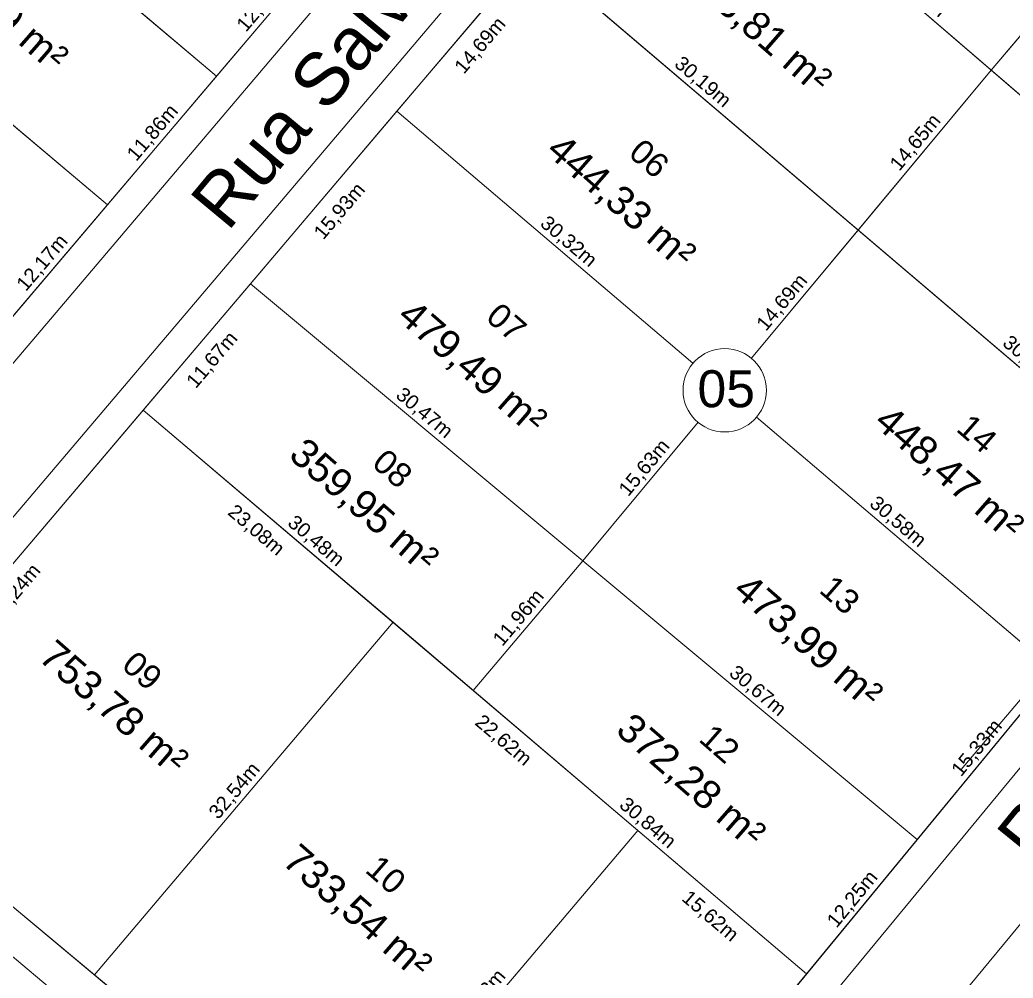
# Model space of a CAD drawing. Header units: metres. Extents: x 3808 to 8215, y 2374 to 6187.
# Drawn here: x 5616.8 to 5686.7, y 3466.4 to 3533.9 of the extents above; entities that cross this region are included whole.
import ezdxf

# ---------------------------------------------------------------- set-up
doc = ezdxf.new("R2010")
doc.units = ezdxf.units.M
for name, color, linetype in [('0 - MEIO FIO 2', 251, 'Continuous'), ('Areas Lotes', 1, 'Continuous'), ('Calçada', 8, 'Continuous'), ('COTAS', 7, 'Continuous'), ('Lote', 7, 'Continuous'), ('Nome das Ruas', 7, 'Continuous'), ('Nº Lote', 7, 'Continuous'), ('Nº. quadra', 7, 'Continuous'), ('quadras', 7, 'Continuous')]:
    doc.layers.add(name, color=color, linetype=linetype)
doc.styles.add('Arial', font='arial.ttf')
doc.dimstyles.new('Copy(2) of ISO-25', dxfattribs={"dimtxt": 1, "dimasz": 2.5, "dimexe": 1.25, "dimexo": 0.625, "dimgap": 0.2, "dimtad": 1, "dimtoh": 1, "dimlfac": 1, "dimzin": 1, "dimtxsty": 'Arial', "dimblk": 'NONE', "dimcen": 0, "dimse1": 1, "dimse2": 1, "dimsd1": 1, "dimsd2": 1, "dimclrt": 256, "dimaunit": 1, "dimadec": 3, "dimazin": 0, "dimtfac": 1, "dimtmove": 0, "dimatfit": 3, "dimldrblk": 'NONE', "dimfxl": 1, "dimtolj": 1, "dimtzin": 0, "dimarcsym": 0})

# ---------------------------------------------------------------- blocks, each defined once
blk = doc.blocks.new('*D8118')
at = {"layer": 'Defpoints', "color": 0, "linetype": 'Continuous', "transparency": 16777216}
for p in [(5605.441, 3480.472), (5622.04, 3466.624), (5622.04, 3466.624)]:
    blk.add_point(p, dxfattribs=at)
at = {"layer": 'COTAS', "linetype": 'Continuous', "lineweight": 5, "transparency": 16777216, "insert": (5614.254, 3474.163), "char_height": 1, "attachment_point": 5, "rotation": 320.162, "style": 'Arial'}
blk.add_mtext('\\A1;21,62m', dxfattribs=at)
blk = doc.blocks.new('_None')
blk = doc.blocks.new('*D8119')
at = {"layer": 'Defpoints', "color": 0, "linetype": 'Continuous', "transparency": 16777216}
for p in [(5622.04, 3466.624), (5639.41, 3452.133), (5639.41, 3452.133)]:
    blk.add_point(p, dxfattribs=at)
at = {"layer": 'COTAS', "linetype": 'Continuous', "lineweight": 5, "transparency": 16777216, "insert": (5631.238, 3459.993), "char_height": 1, "attachment_point": 5, "rotation": 320.162, "style": 'Arial'}
blk.add_mtext('\\A1;22,62m', dxfattribs=at)
blk = doc.blocks.new('*D8121')
at = {"layer": 'Defpoints', "color": 0, "linetype": 'Continuous', "transparency": 16777216}
for p in [(5672.182, 3466.694), (5672.182, 3466.694), (5652.699, 3443.012)]:
    blk.add_point(p, dxfattribs=at)
at = {"layer": 'COTAS', "linetype": 'Continuous', "lineweight": 5, "transparency": 16777216, "insert": (5661.822, 3455.362), "char_height": 1, "attachment_point": 5, "rotation": 50.55557, "style": 'Arial'}
blk.add_mtext('\\A1;30,67m', dxfattribs=at)
blk = doc.blocks.new('*D8122')
at = {"layer": 'Defpoints', "color": 0, "linetype": 'Continuous', "transparency": 16777216}
for p in [(5679.967, 3476.156), (5679.967, 3476.156), (5672.182, 3466.694)]:
    blk.add_point(p, dxfattribs=at)
at = {"layer": 'COTAS', "linetype": 'Continuous', "lineweight": 5, "transparency": 16777216, "insert": (5675.456, 3471.934), "char_height": 1, "attachment_point": 5, "rotation": 50.55557, "style": 'Arial'}
blk.add_mtext('\\A1;12,25m', dxfattribs=at)
blk = doc.blocks.new('*D8123')
at = {"layer": 'Defpoints', "color": 0, "linetype": 'Continuous', "transparency": 16777216}
for p in [(5689.706, 3487.993), (5689.706, 3487.993), (5679.967, 3476.156)]:
    blk.add_point(p, dxfattribs=at)
at = {"layer": 'COTAS', "linetype": 'Continuous', "lineweight": 5, "transparency": 16777216, "insert": (5684.218, 3482.584), "char_height": 1, "attachment_point": 5, "rotation": 50.55557, "style": 'Arial'}
blk.add_mtext('\\A1;15,33m', dxfattribs=at)
blk = doc.blocks.new('*D8127')
at = {"layer": 'Defpoints', "color": 0, "linetype": 'Continuous', "transparency": 16777216}
for p in [(5625.469, 3506.416), (5627.198, 3504.949), (5605.258, 3482.595)]:
    blk.add_point(p, dxfattribs=at)
at = {"layer": 'COTAS', "linetype": 'Continuous', "lineweight": 5, "transparency": 16777216, "insert": (5616.482, 3493.556), "char_height": 1, "attachment_point": 5, "rotation": 49.68778, "style": 'Arial'}
blk.add_mtext('\\A1;31,24m', dxfattribs=at)
blk = doc.blocks.new('*D8128')
at = {"layer": 'Defpoints', "color": 0, "linetype": 'Continuous', "transparency": 16777216}
for p in [(5633.016, 3515.312), (5634.746, 3513.845), (5625.469, 3506.416)]:
    blk.add_point(p, dxfattribs=at)
at = {"layer": 'COTAS', "linetype": 'Continuous', "lineweight": 5, "transparency": 16777216, "insert": (5630.361, 3509.915), "char_height": 1, "attachment_point": 5, "rotation": 49.68778, "style": 'Arial'}
blk.add_mtext('\\A1;11,67m', dxfattribs=at)
blk = doc.blocks.new('*D8129')
at = {"layer": 'Defpoints', "color": 0, "linetype": 'Continuous', "transparency": 16777216}
for p in [(5643.319, 3527.456), (5645.1, 3525.945), (5633.016, 3515.312)]:
    blk.add_point(p, dxfattribs=at)
at = {"layer": 'COTAS', "linetype": 'Continuous', "lineweight": 5, "transparency": 16777216, "insert": (5639.338, 3520.391), "char_height": 1, "attachment_point": 5, "rotation": 49.68778, "style": 'Arial'}
blk.add_mtext('\\A1;15,93m', dxfattribs=at)
blk = doc.blocks.new('*D8130')
at = {"layer": 'Defpoints', "color": 0, "linetype": 'Continuous', "transparency": 16777216}
for p in [(5652.821, 3538.655), (5654.602, 3537.144), (5643.319, 3527.456)]:
    blk.add_point(p, dxfattribs=at)
at = {"layer": 'COTAS', "linetype": 'Continuous', "lineweight": 5, "transparency": 16777216, "insert": (5649.24, 3532.063), "char_height": 1, "attachment_point": 5, "rotation": 49.68778, "style": 'Arial'}
blk.add_mtext('\\A1;14,69m', dxfattribs=at)
blk = doc.blocks.new('*D8137')
at = {"layer": 'Defpoints', "color": 0, "linetype": 'Continuous', "transparency": 16777216}
for p in [(5643.054, 3491.463), (5643.054, 3491.463), (5622.04, 3466.624)]:
    blk.add_point(p, dxfattribs=at)
at = {"layer": 'COTAS', "linetype": 'Continuous', "lineweight": 5, "transparency": 16777216, "insert": (5631.936, 3479.561), "char_height": 1, "attachment_point": 5, "rotation": 49.76916, "style": 'Arial'}
blk.add_mtext('\\A1;32,54m', dxfattribs=at)
blk = doc.blocks.new('*D8138')
at = {"layer": 'Defpoints', "color": 0, "linetype": 'Continuous', "transparency": 16777216}
for p in [(5660.286, 3476.81), (5660.286, 3476.81), (5639.41, 3452.133)]:
    blk.add_point(p, dxfattribs=at)
at = {"layer": 'COTAS', "linetype": 'Continuous', "lineweight": 5, "transparency": 16777216, "insert": (5649.236, 3464.989), "char_height": 1, "attachment_point": 5, "rotation": 49.76916, "style": 'Arial'}
blk.add_mtext('\\A1;32,32m', dxfattribs=at)
blk = doc.blocks.new('*D8139')
at = {"layer": 'Defpoints', "color": 0, "linetype": 'Continuous', "transparency": 16777216}
for p in [(5625.469, 3506.416), (5643.054, 3491.463), (5641.661, 3489.825)]:
    blk.add_point(p, dxfattribs=at)
at = {"layer": 'COTAS', "linetype": 'Continuous', "lineweight": 5, "transparency": 16777216, "insert": (5633.387, 3497.911), "char_height": 1, "attachment_point": 5, "rotation": 319.6245, "style": 'Arial'}
blk.add_mtext('\\A1;23,08m', dxfattribs=at)
blk = doc.blocks.new('*D8140')
at = {"layer": 'Defpoints', "color": 0, "linetype": 'Continuous', "transparency": 16777216}
for p in [(5643.054, 3491.463), (5660.286, 3476.81), (5658.893, 3475.172)]:
    blk.add_point(p, dxfattribs=at)
at = {"layer": 'COTAS', "linetype": 'Continuous', "lineweight": 5, "transparency": 16777216, "insert": (5650.796, 3483.108), "char_height": 1, "attachment_point": 5, "rotation": 319.6245, "style": 'Arial'}
blk.add_mtext('\\A1;22,62m', dxfattribs=at)
blk = doc.blocks.new('*D8141')
at = {"layer": 'Defpoints', "color": 0, "linetype": 'Continuous', "transparency": 16777216}
for p in [(5660.286, 3476.81), (5672.182, 3466.694), (5670.789, 3465.056)]:
    blk.add_point(p, dxfattribs=at)
at = {"layer": 'COTAS', "linetype": 'Continuous', "lineweight": 5, "transparency": 16777216, "insert": (5665.36, 3470.724), "char_height": 1, "attachment_point": 5, "rotation": 319.6245, "style": 'Arial'}
blk.add_mtext('\\A1;15,62m', dxfattribs=at)
blk = doc.blocks.new('*D8142')
at = {"layer": 'Defpoints', "color": 0, "linetype": 'Continuous', "transparency": 16777216}
for p in [(5625.469, 3506.416), (5648.69, 3486.67), (5648.69, 3486.67)]:
    blk.add_point(p, dxfattribs=at)
at = {"layer": 'COTAS', "linetype": 'Continuous', "lineweight": 5, "transparency": 16777216, "insert": (5637.598, 3497.153), "char_height": 1, "attachment_point": 5, "rotation": 319.6245, "style": 'Arial'}
blk.add_mtext('\\A1;30,48m', dxfattribs=at)
blk = doc.blocks.new('*D8143')
at = {"layer": 'Defpoints', "color": 0, "linetype": 'Continuous', "transparency": 16777216}
for p in [(5648.69, 3486.67), (5672.182, 3466.694), (5672.182, 3466.694)]:
    blk.add_point(p, dxfattribs=at)
at = {"layer": 'COTAS', "linetype": 'Continuous', "lineweight": 5, "transparency": 16777216, "insert": (5660.955, 3477.292), "char_height": 1, "attachment_point": 5, "rotation": 319.6245, "style": 'Arial'}
blk.add_mtext('\\A1;30,84m', dxfattribs=at)
blk = doc.blocks.new('*D8144')
at = {"layer": 'Defpoints', "color": 0, "linetype": 'Continuous', "transparency": 16777216}
for p in [(5656.413, 3495.8), (5656.413, 3495.8), (5648.69, 3486.67)]:
    blk.add_point(p, dxfattribs=at)
at = {"layer": 'COTAS', "linetype": 'Continuous', "lineweight": 5, "transparency": 16777216, "insert": (5651.94, 3491.752), "char_height": 1, "attachment_point": 5, "rotation": 49.76916, "style": 'Arial'}
blk.add_mtext('\\A1;11,96m', dxfattribs=at)
blk = doc.blocks.new('*D8146')
at = {"layer": 'Defpoints', "color": 0, "linetype": 'Continuous', "transparency": 16777216}
for p in [(5673.819, 3540.137), (5685.188, 3530.352), (5685.188, 3530.352)]:
    blk.add_point(p, dxfattribs=at)
at = {"layer": 'COTAS', "linetype": 'Continuous', "lineweight": 5, "transparency": 16777216, "insert": (5680.026, 3535.851), "char_height": 1, "attachment_point": 5, "rotation": 319.28178, "style": 'Arial'}
blk.add_mtext('\\A1;15,00m', dxfattribs=at)
blk = doc.blocks.new('*D8147')
at = {"layer": 'Defpoints', "color": 0, "linetype": 'Continuous', "transparency": 16777216}
for p in [(5685.188, 3530.352), (5696.81, 3520.349), (5696.81, 3520.349)]:
    blk.add_point(p, dxfattribs=at)
at = {"layer": 'COTAS', "linetype": 'Continuous', "lineweight": 5, "transparency": 16777216, "insert": (5691.522, 3525.957), "char_height": 1, "attachment_point": 5, "rotation": 319.28178, "style": 'Arial'}
blk.add_mtext('\\A1;15,33m', dxfattribs=at)
blk = doc.blocks.new('*D8150')
at = {"layer": 'Defpoints', "color": 0, "linetype": 'Continuous', "transparency": 16777216}
for p in [(5704.922, 3553.677), (5704.922, 3553.677), (5685.188, 3530.352)]:
    blk.add_point(p, dxfattribs=at)
at = {"layer": 'COTAS', "linetype": 'Continuous', "lineweight": 5, "transparency": 16777216, "insert": (5694.443, 3542.532), "char_height": 1, "attachment_point": 5, "rotation": 49.76916, "style": 'Arial'}
blk.add_mtext('\\A1;30,55m', dxfattribs=at)
blk = doc.blocks.new('*D8158')
at = {"layer": 'Defpoints', "color": 0, "linetype": 'Continuous', "transparency": 16777216}
for p in [(5622.944, 3520.88), (5622.944, 3520.88), (5615.071, 3511.603)]:
    blk.add_point(p, dxfattribs=at)
at = {"layer": 'COTAS', "linetype": 'Continuous', "lineweight": 5, "transparency": 16777216, "insert": (5618.397, 3516.76), "char_height": 1, "attachment_point": 5, "rotation": 49.6827, "style": 'Arial'}
blk.add_mtext('\\A1;12,17m', dxfattribs=at)
blk = doc.blocks.new('*D8159')
at = {"layer": 'Defpoints', "color": 0, "linetype": 'Continuous', "transparency": 16777216}
for p in [(5630.617, 3529.923), (5630.617, 3529.923), (5622.944, 3520.88)]:
    blk.add_point(p, dxfattribs=at)
at = {"layer": 'COTAS', "linetype": 'Continuous', "lineweight": 5, "transparency": 16777216, "insert": (5626.17, 3525.92), "char_height": 1, "attachment_point": 5, "rotation": 49.6827, "style": 'Arial'}
blk.add_mtext('\\A1;11,86m', dxfattribs=at)
blk = doc.blocks.new('*D8160')
at = {"layer": 'Defpoints', "color": 0, "linetype": 'Continuous', "transparency": 16777216}
for p in [(5638.394, 3539.088), (5638.394, 3539.088), (5630.617, 3529.923)]:
    blk.add_point(p, dxfattribs=at)
at = {"layer": 'COTAS', "linetype": 'Continuous', "lineweight": 5, "transparency": 16777216, "insert": (5633.895, 3535.024), "char_height": 1, "attachment_point": 5, "rotation": 49.6827, "style": 'Arial'}
blk.add_mtext('\\A1;12,02m', dxfattribs=at)
blk = doc.blocks.new('*D8188')
at = {"layer": 'Defpoints', "color": 0, "linetype": 'Continuous', "transparency": 16777216}
for p in [(5599.323, 3540.783), (5622.944, 3520.88), (5622.944, 3520.88)]:
    blk.add_point(p, dxfattribs=at)
at = {"layer": 'COTAS', "linetype": 'Continuous', "lineweight": 5, "transparency": 16777216, "insert": (5611.649, 3531.444), "char_height": 1, "attachment_point": 5, "rotation": 319.88359, "style": 'Arial'}
blk.add_mtext('\\A1;30,89m', dxfattribs=at)
blk = doc.blocks.new('*D8190')
at = {"layer": 'Defpoints', "color": 0, "linetype": 'Continuous', "transparency": 16777216}
for p in [(5606.98, 3549.925), (5630.617, 3529.923), (5630.617, 3529.923)]:
    blk.add_point(p, dxfattribs=at)
at = {"layer": 'COTAS', "linetype": 'Continuous', "lineweight": 5, "transparency": 16777216, "insert": (5619.316, 3540.536), "char_height": 1, "attachment_point": 5, "rotation": 319.76196, "style": 'Arial'}
blk.add_mtext('\\A1;30,96m', dxfattribs=at)
blk = doc.blocks.new('*D3218')
at = {"layer": 'Defpoints', "color": 0, "linetype": 'Continuous', "transparency": 16777216}
for p in [(5656.413, 3495.8), (5656.413, 3495.8), (5679.967, 3476.156)]:
    blk.add_point(p, dxfattribs=at)
at = {"layer": 'COTAS', "linetype": 'Continuous', "lineweight": 5, "transparency": 16777216, "insert": (5668.703, 3486.593), "char_height": 1, "attachment_point": 5, "rotation": 320.17296, "style": 'Arial'}
blk.add_mtext('\\A1;30,67m', dxfattribs=at)
blk = doc.blocks.new('*D3219')
at = {"layer": 'Defpoints', "color": 0, "linetype": 'Continuous', "transparency": 16777216}
for p in [(5633.016, 3515.312), (5633.016, 3515.312), (5656.413, 3495.8)]:
    blk.add_point(p, dxfattribs=at)
at = {"layer": 'COTAS', "linetype": 'Continuous', "lineweight": 5, "transparency": 16777216, "insert": (5645.228, 3506.171), "char_height": 1, "attachment_point": 5, "rotation": 320.17296, "style": 'Arial'}
blk.add_mtext('\\A1;30,47m', dxfattribs=at)
blk = doc.blocks.new('*D3220')
at = {"layer": 'Defpoints', "color": 0, "linetype": 'Continuous', "transparency": 16777216}
for p in [(5643.319, 3527.456), (5666.414, 3507.808), (5666.414, 3507.808)]:
    blk.add_point(p, dxfattribs=at)
at = {"layer": 'COTAS', "linetype": 'Continuous', "lineweight": 5, "transparency": 16777216, "insert": (5655.386, 3518.242), "char_height": 1, "attachment_point": 5, "rotation": 319.61133, "style": 'Arial'}
blk.add_mtext('\\A1;30,32m', dxfattribs=at)
blk = doc.blocks.new('*D3221')
at = {"layer": 'Defpoints', "color": 0, "linetype": 'Continuous', "transparency": 16777216}
for p in [(5666.414, 3507.808), (5689.706, 3487.993), (5689.706, 3487.993)]:
    blk.add_point(p, dxfattribs=at)
at = {"layer": 'COTAS', "linetype": 'Continuous', "lineweight": 5, "transparency": 16777216, "insert": (5678.579, 3498.511), "char_height": 1, "attachment_point": 5, "rotation": 319.61133, "style": 'Arial'}
blk.add_mtext('\\A1;30,58m', dxfattribs=at)
blk = doc.blocks.new('*D3222')
at = {"layer": 'Defpoints', "color": 0, "linetype": 'Continuous', "transparency": 16777216}
for p in [(5675.813, 3519.095), (5666.414, 3507.808), (5666.414, 3507.808)]:
    blk.add_point(p, dxfattribs=at)
at = {"layer": 'COTAS', "linetype": 'Continuous', "lineweight": 5, "transparency": 16777216, "insert": (5670.498, 3513.964), "char_height": 1, "attachment_point": 5, "rotation": 50.21208, "style": 'Arial'}
blk.add_mtext('\\A1;14,69m', dxfattribs=at)
blk = doc.blocks.new('*D3223')
at = {"layer": 'Defpoints', "color": 0, "linetype": 'Continuous', "transparency": 16777216}
for p in [(5666.414, 3507.808), (5656.413, 3495.8), (5656.413, 3495.8)]:
    blk.add_point(p, dxfattribs=at)
at = {"layer": 'COTAS', "linetype": 'Continuous', "lineweight": 5, "transparency": 16777216, "insert": (5660.798, 3502.317), "char_height": 1, "attachment_point": 5, "rotation": 50.21208, "style": 'Arial'}
blk.add_mtext('\\A1;15,63m', dxfattribs=at)
blk = doc.blocks.new('*D3224')
at = {"layer": 'Defpoints', "color": 0, "linetype": 'Continuous', "transparency": 16777216}
for p in [(5675.813, 3519.095), (5675.813, 3519.095), (5699.038, 3499.337)]:
    blk.add_point(p, dxfattribs=at)
at = {"layer": 'COTAS', "linetype": 'Continuous', "lineweight": 5, "transparency": 16777216, "insert": (5687.945, 3509.826), "char_height": 1, "attachment_point": 5, "rotation": 319.61133, "style": 'Arial'}
blk.add_mtext('\\A1;30,49m', dxfattribs=at)
blk = doc.blocks.new('*D3225')
at = {"layer": 'Defpoints', "color": 0, "linetype": 'Continuous', "transparency": 16777216}
for p in [(5652.821, 3538.655), (5652.821, 3538.655), (5675.813, 3519.095)]:
    blk.add_point(p, dxfattribs=at)
at = {"layer": 'COTAS', "linetype": 'Continuous', "lineweight": 5, "transparency": 16777216, "insert": (5664.836, 3529.485), "char_height": 1, "attachment_point": 5, "rotation": 319.61133, "style": 'Arial'}
blk.add_mtext('\\A1;30,19m', dxfattribs=at)
blk = doc.blocks.new('*D3226')
at = {"layer": 'Defpoints', "color": 0, "linetype": 'Continuous', "transparency": 16777216}
for p in [(5662.41, 3549.957), (5685.188, 3530.352), (5683.689, 3528.61)]:
    blk.add_point(p, dxfattribs=at)
at = {"layer": 'COTAS', "linetype": 'Continuous', "lineweight": 5, "transparency": 16777216, "insert": (5672.823, 3539.02), "char_height": 1, "attachment_point": 5, "rotation": 319.28178, "style": 'Arial'}
blk.add_mtext('\\A1;30,05m', dxfattribs=at)
blk = doc.blocks.new('*D3227')
at = {"layer": 'Defpoints', "color": 0, "linetype": 'Continuous', "transparency": 16777216}
for p in [(5685.188, 3530.352), (5708.235, 3510.516), (5706.629, 3508.649)]:
    blk.add_point(p, dxfattribs=at)
at = {"layer": 'COTAS', "linetype": 'Continuous', "lineweight": 5, "transparency": 16777216, "insert": (5695.628, 3519.174), "char_height": 1, "attachment_point": 5, "rotation": 319.28178, "style": 'Arial'}
blk.add_mtext('\\A1;30,41m', dxfattribs=at)
blk = doc.blocks.new('*D3228')
at = {"layer": 'Defpoints', "color": 0, "linetype": 'Continuous', "transparency": 16777216}
for p in [(5685.188, 3530.352), (5685.188, 3530.352), (5675.813, 3519.095)]:
    blk.add_point(p, dxfattribs=at)
at = {"layer": 'COTAS', "linetype": 'Continuous', "lineweight": 5, "transparency": 16777216, "insert": (5679.885, 3525.236), "char_height": 1, "attachment_point": 5, "rotation": 50.21208, "style": 'Arial'}
blk.add_mtext('\\A1;14,65m', dxfattribs=at)

msp = doc.modelspace()

# ---------------------------------------------------------------- linework, layer by layer
at = {"layer": '0 - MEIO FIO 2', "lineweight": 5}
msp.add_line((5727.739, 3533.966), (5683.075, 3481.102), dxfattribs=at)
at = {"layer": 'Calçada', "linetype": 'Continuous', "lineweight": 5}
msp.add_line((5731.745, 3524.167), (5663.239, 3441.151), dxfattribs=at)
at = {"layer": 'Calçada', "linetype": 'Continuous', "lineweight": 5, "flags": 128}
for points in [[(5596.688, 3486.736, -0.416095), (5594.564, 3486.599), (5589.796, 3490.818), (5551.522, 3522.744), (5547.087, 3526.188, -0.416011), (5546.828, 3528.3), (5552.013, 3534.892), (5619.481, 3615.311), (5625.066, 3621.962, -0.410428), (5627.164, 3622.159), (5632.844, 3617.514), (5670.808, 3584.857), (5674.914, 3581.443, -0.407932), (5675.128, 3579.355), (5671.497, 3574.792), (5599.98, 3490.507), (5596.688, 3486.736)], [(5730.18, 3535.456, -0.419384), (5730.365, 3533.324), (5726.385, 3528.67), (5657.901, 3445.68), (5652.422, 3439.397, -0.410605), (5650.32, 3439.24), (5647.145, 3441.94), (5604.985, 3477.382), (5602.055, 3479.974, -0.412334), (5601.919, 3482.084), (5605.286, 3485.94), (5676.906, 3570.347), (5680.472, 3574.828, -0.420523), (5682.604, 3575.048), (5685.907, 3572.301), (5726.258, 3538.692), (5730.18, 3535.456)]]:
    msp.add_lwpolyline(points, format="xyb", dxfattribs=at)
at = {"layer": 'Lote', "linetype": 'Continuous', "lineweight": 5}
for p, q in [((5622.944, 3520.88), (5577.064, 3559.537)), ((5685.188, 3530.352), (5704.922, 3553.677)), ((5662.41, 3549.957), (5708.235, 3510.516)), ((5609.222, 3548.028), (5630.617, 3529.923)), ((5699.038, 3499.337), (5652.821, 3538.655)), ((5668.294, 3510.066), (5685.188, 3530.352)), ((5664.177, 3509.712), (5643.319, 3527.456)), ((5679.967, 3476.156), (5633.016, 3515.312)), ((5625.469, 3506.416), (5672.182, 3466.694)), ((5689.706, 3487.993), (5668.651, 3505.905)), ((5656.413, 3495.8), (5664.534, 3505.551)), ((5622.04, 3466.624), (5643.054, 3491.463)), ((5639.41, 3452.133), (5660.286, 3476.81))]:
    msp.add_line(p, q, dxfattribs=at)
at = {"layer": 'Lote', "linetype": 'Continuous', "lineweight": 5, "flags": 128}
for points in [[(5704.922, 3553.677), (5693.534, 3563.44), (5673.819, 3540.137), (5685.188, 3530.352)], [(5685.188, 3530.352), (5696.81, 3520.349), (5716.563, 3543.697), (5704.922, 3553.677)], [(5675.813, 3519.095), (5685.188, 3530.352), (5673.819, 3540.137), (5662.41, 3549.957), (5652.821, 3538.655)], [(5599.323, 3540.783), (5591.512, 3531.457), (5615.071, 3511.603), (5622.944, 3520.88)], [(5699.038, 3499.337), (5708.235, 3510.516), (5696.81, 3520.349), (5685.188, 3530.352), (5675.813, 3519.095)], [(5656.413, 3495.8), (5633.016, 3515.312), (5625.469, 3506.416), (5648.69, 3486.67)], [(5656.413, 3495.8), (5648.69, 3486.67), (5672.182, 3466.694), (5679.967, 3476.156)], [(5660.286, 3476.81), (5643.054, 3491.463), (5622.04, 3466.624), (5639.41, 3452.133)]]:
    msp.add_lwpolyline(points, close=True, dxfattribs=at)
for points in [[(5609.222, 3548.028), (5630.617, 3529.923), (5638.394, 3539.088), (5614.698, 3559.14), (5608.866, 3552.177)], [(5605.094, 3547.673), (5599.323, 3540.783), (5622.944, 3520.88), (5630.617, 3529.923), (5609.222, 3548.028)], [(5668.294, 3510.066), (5675.813, 3519.095), (5652.821, 3538.655), (5643.319, 3527.456), (5664.177, 3509.712)], [(5664.177, 3509.712), (5643.319, 3527.456), (5633.016, 3515.312), (5656.413, 3495.8), (5664.534, 3505.551)], [(5668.651, 3505.905), (5689.706, 3487.993), (5699.038, 3499.337), (5675.813, 3519.095), (5668.294, 3510.066)], [(5664.534, 3505.551), (5656.413, 3495.8), (5679.967, 3476.156), (5689.706, 3487.993), (5668.651, 3505.905)]]:
    msp.add_lwpolyline(points, dxfattribs=at)
for points in [[(5643.054, 3491.463), (5625.469, 3506.416), (5605.258, 3482.595, 0.41664), (5605.441, 3480.472), (5622.04, 3466.624)], [(5639.41, 3452.133), (5650.58, 3442.813, 0.416227), (5652.699, 3443.012), (5672.182, 3466.694), (5660.286, 3476.81)]]:
    msp.add_lwpolyline(points, format="xyb", close=True, dxfattribs=at)
at = {"layer": 'Nº. quadra', "lineweight": 5}
for start, end in [(0, 180), (180, 0)]:
    msp.add_arc((5666.414, 3507.808), 2.937, start, end, dxfattribs=at)
at = {"layer": 'quadras', "linetype": 'Continuous', "lineweight": 5}
for p, q in [((5597.016, 3490.327), (5672.356, 3579.11)), ((5681.163, 3572.059), (5605.258, 3482.595)), ((5652.699, 3443.012), (5726.754, 3533.025)), ((5605.441, 3480.472), (5650.58, 3442.813))]:
    msp.add_line(p, q, dxfattribs=at)

# ---------------------------------------------------------------- texts
at = {"layer": 'Areas Lotes', "color": 1, "lineweight": 5, "style": 'Arial'}
for s, p in [('367,79 m²', (5609.529, 3538.409)), ('443,81 m²', (5663.304, 3536.853)), ('444,33 m²', (5653.737, 3524.532)), ('479,49 m²', (5643.25, 3512.855)), ('448,47 m²', (5676.827, 3505.408)), ('359,95 m²', (5635.615, 3503.109)), ('473,99 m²', (5666.892, 3493.547)), ('753,78 m²', (5617.99, 3488.871)), ('372,28 m²', (5658.643, 3483.72)), ('733,54 m²', (5635.151, 3474.501))]:
    msp.add_text(s, height=2.0071, rotation=318.90341, dxfattribs=at).set_placement(p)
at = {"layer": 'Nome das Ruas', "lineweight": 5, "style": 'Arial'}
for s, rotation, p in [('Rua Salvador', 50.27315, (5631.406, 3518.919, 190.804)), ('Rua Brasília', 50.9713, (5688.215, 3474.275, 190.804)), ('Rua Campo Grande', 319.83476, (5605.198, 3470.437, 190.804))]:
    msp.add_text(s, height=3.68425, rotation=rotation, dxfattribs=at).set_placement(p)
at = {"layer": 'Nº Lote', "lineweight": 5, "style": 'Arial'}
for s, p in [('06', (5659.547, 3524.374, 1.156)), ('07', (5649.494, 3512.825, 1.156)), ('14', (5682.637, 3504.991, 1.156)), ('08', (5641.473, 3502.53, 1.156)), ('13', (5672.98, 3493.631, 1.156)), ('09', (5623.848, 3488.292, 1.156)), ('12', (5664.501, 3483.141, 1.156)), ('10', (5641.009, 3473.922, 1.156))]:
    msp.add_text(s, height=1.706, rotation=318.90341, dxfattribs=at).set_placement(p)
at = {"layer": 'Nº. quadra', "lineweight": 5, "style": 'Arial'}
msp.add_text('05', height=2.6083, dxfattribs=at).set_placement((5664.494, 3506.612))

# ---------------------------------------------------------------- dimensions: what is measured, and where the dimension line sits
at = {"layer": 'COTAS', "linetype": 'Continuous', "lineweight": 5}
for p1, p2, distance, picture, middle in [((5685.188, 3530.352), (5704.922, 3553.677), 0, '*D8150', (5694.443, 3542.532)), ((5606.98, 3549.925), (5630.617, 3529.923), 0, '*D8190', (5619.316, 3540.536)), ((5662.41, 3549.957), (5685.188, 3530.352), -2.298, '*D3226', (5672.823, 3539.02)), ((5599.323, 3540.783), (5622.944, 3520.88), 0, '*D8188', (5611.649, 3531.444)), ((5673.819, 3540.137), (5685.188, 3530.352), 0, '*D8146', (5680.026, 3535.851)), ((5675.813, 3519.095), (5652.821, 3538.655), 0, '*D3225', (5664.836, 3529.485)), ((5675.813, 3519.095), (5685.188, 3530.352), 0, '*D3228', (5679.885, 3525.236)), ((5685.188, 3530.352), (5696.81, 3520.349), 0, '*D8147', (5691.522, 3525.957)), ((5685.188, 3530.352), (5708.235, 3510.516), -2.462, '*D3227', (5695.628, 3519.174)), ((5633.016, 3515.312), (5643.319, 3527.456), -2.335, '*D8129', (5639.338, 3520.391)), ((5643.319, 3527.456), (5666.414, 3507.808), 0, '*D3220', (5655.386, 3518.242)), ((5675.813, 3519.095), (5666.414, 3507.808), 0, '*D3222', (5670.498, 3513.964)), ((5699.038, 3499.337), (5675.813, 3519.095), 0, '*D3224', (5687.945, 3509.826)), ((5656.413, 3495.8), (5633.016, 3515.312), 0, '*D3219', (5645.228, 3506.171)), ((5666.414, 3507.808), (5656.413, 3495.8), 0, '*D3223', (5660.798, 3502.317)), ((5666.414, 3507.808), (5689.706, 3487.993), 0, '*D3221', (5678.579, 3498.511)), ((5605.258, 3482.595), (5625.469, 3506.416), -2.268, '*D8127', (5616.482, 3493.556)), ((5625.469, 3506.416), (5643.054, 3491.463), -2.15, '*D8139', (5633.387, 3497.911)), ((5625.469, 3506.416), (5648.69, 3486.67), 0, '*D8142', (5637.598, 3497.153)), ((5648.69, 3486.67), (5656.413, 3495.8), 0, '*D8144', (5651.94, 3491.752)), ((5679.967, 3476.156), (5656.413, 3495.8), 0, '*D3218', (5668.703, 3486.593)), ((5622.04, 3466.624), (5643.054, 3491.463), 0, '*D8137', (5631.936, 3479.561)), ((5679.967, 3476.156), (5689.706, 3487.993), 0, '*D8123', (5684.218, 3482.584)), ((5648.69, 3486.67), (5672.182, 3466.694), 0, '*D8143', (5660.955, 3477.292)), ((5605.441, 3480.472), (5622.04, 3466.624), 0, '*D8118', (5614.254, 3474.163)), ((5639.41, 3452.133), (5660.286, 3476.81), 0, '*D8138', (5649.236, 3464.989)), ((5672.182, 3466.694), (5679.967, 3476.156), 0, '*D8122', (5675.456, 3471.934)), ((5622.04, 3466.624), (5639.41, 3452.133), 0, '*D8119', (5631.238, 3459.993)), ((5652.699, 3443.012), (5672.182, 3466.694), 0, '*D8121', (5661.822, 3455.362))]:
    dim = msp.add_aligned_dim(p1=p1, p2=p2, distance=distance, dimstyle='Copy(2) of ISO-25', override={"dimpost": 'm'}, dxfattribs=at)
    dim.commit()
    dim.dimension.update_dxf_attribs({"geometry": picture, "text_midpoint": middle})
for base, p1, p2, angle, picture, middle in [((5638.394, 3539.088), (5630.617, 3529.923), (5638.394, 3539.088), 229.6827, '*D8160', (5633.895, 3535.024)), ((5654.602, 3537.144), (5643.319, 3527.456), (5652.821, 3538.655), 229.68778, '*D8130', (5649.24, 3532.063)), ((5630.617, 3529.923), (5622.944, 3520.88), (5630.617, 3529.923), 229.6827, '*D8159', (5626.17, 3525.92)), ((5622.944, 3520.88), (5615.071, 3511.603), (5622.944, 3520.88), 229.6827, '*D8158', (5618.397, 3516.76)), ((5634.746, 3513.845), (5625.469, 3506.416), (5633.016, 3515.312), 229.68778, '*D8128', (5630.361, 3509.915)), ((5658.893, 3475.172), (5643.054, 3491.463), (5660.286, 3476.81), 139.6245, '*D8140', (5650.796, 3483.108)), ((5670.789, 3465.056), (5660.286, 3476.81), (5672.182, 3466.694), 139.6245, '*D8141', (5665.36, 3470.724))]:
    dim = msp.add_linear_dim(base=base, p1=p1, p2=p2, angle=angle, dimstyle='Copy(2) of ISO-25', override={"dimpost": 'm', "dimtmove": 1}, dxfattribs=at)
    dim.commit()
    dim.dimension.update_dxf_attribs({"geometry": picture, "text_midpoint": middle})

doc.saveas('drawing.dxf')
